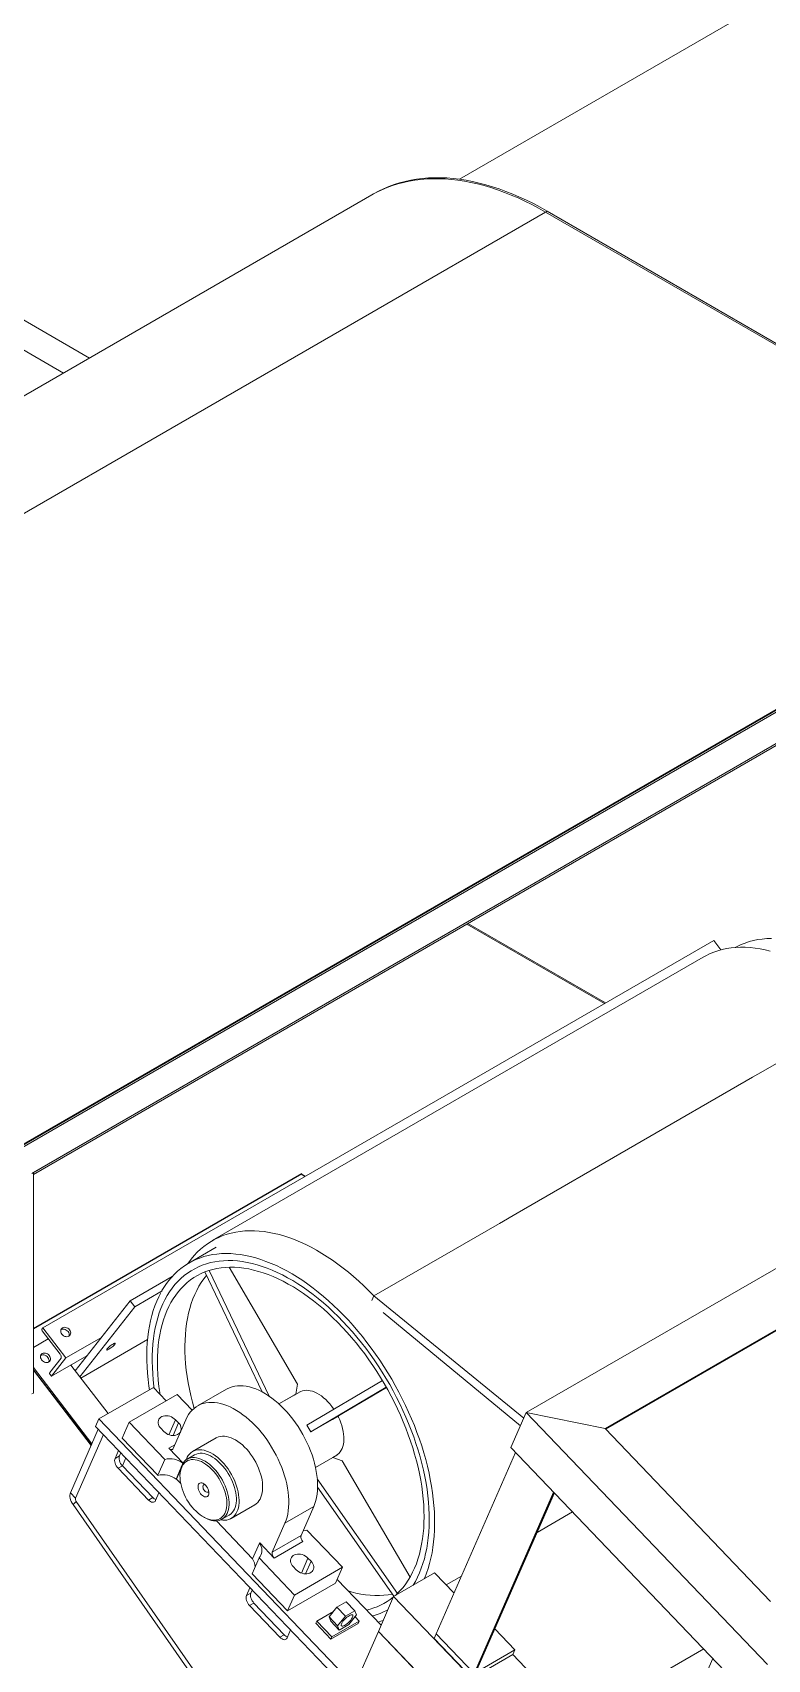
# Model space of a CAD drawing. Header units: millimetres. Extents: x 26816 to 90584, y 11074 to 56542.
# Drawn here: x 48423 to 49376, y 40034 to 42142 of the extents above; entities that cross this region are included whole.
import ezdxf

# ---------------------------------------------------------------- set-up
doc = ezdxf.new("R2010")
doc.units = ezdxf.units.MM
for name, color, linetype in [('MAU_XAM', 8, 'Continuous'), ('MAU_XANH', 5, 'Continuous'), ('MAU_XANH_LUC', 102, 'Continuous')]:
    doc.layers.add(name, color=color, linetype=linetype)

msp = doc.modelspace()

# ---------------------------------------------------------------- linework, layer by layer
at = {"layer": 'MAU_XAM', "linetype": 'Continuous', "lineweight": 0}
msp.add_line((52370.1, 43911.4), (48976.5, 41952.3), dxfattribs=at)
at = {"layer": 'MAU_XANH', "linetype": 'Continuous', "lineweight": 0}
for p, q in [((48496.8, 41720.6), (47833.3, 42103.6)), ((47855.5, 42051.9), (48463.1, 41701.1)), ((49306.2, 40965.9), (48436.4, 40463.8)), ((49306.2, 40965.9), (49315.5, 40953.7)), ((49292.5, 40944.3), (48656.1, 40576.9)), ((49502.1, 40872.5), (49370.4, 40796.5)), ((49370.4, 40796.5), (49356.6, 40788.5)), ((49356.6, 40788.5), (49051.3, 40612.3)), ((49798.3, 40778.3), (49063.2, 40353.9)), ((49800.9, 40700.1), (49165.4, 40333.2)), ((49801.1, 40699.3), (49166, 40332.7)), ((49166.2, 40332.4), (49801.2, 40699)), ((49051.3, 40612.3), (49028.3, 40599)), ((49025.6, 40597.4), (48865.7, 40505.1)), ((49028.3, 40599), (49025.6, 40597.4)), ((48661.1, 40568.2), (48625.8, 40547.8)), ((48604.2, 40530.4), (48549.8, 40499)), ((48720.8, 40380.8), (48646.5, 40536.2)), ((48729.8, 40375.3), (48652, 40538.1)), ((48678.1, 40542.3), (48766.6, 40390.7)), ((48591.2, 40511.6), (48555.8, 40491.2)), ((48863.1, 40499.1), (48865.7, 40505.1)), ((49060, 40346.6), (48865.7, 40505.1)), ((48549.8, 40499), (48478.4, 40408.2)), ((48555.8, 40491.2), (48484.4, 40400.4)), ((48555.8, 40491.2), (48549.8, 40499)), ((49055.7, 40336.9), (48877.5, 40483.9)), ((48435.3, 40462.3), (48436.4, 40463.8)), ((48459.1, 40429.5), (48435.7, 40459.8)), ((48436.4, 40463.8), (48466.4, 40424.8)), ((48424.1, 40438.5), (48443.5, 40449.7)), ((48512.4, 40451.4), (48466.4, 40424.8)), ((48485.7, 40398.7), (48572.1, 40448.6)), ((48445.4, 40405.9), (48460, 40424.4)), ((48493.6, 40427.6), (48447.7, 40401)), ((48466.4, 40424.8), (48447.7, 40401)), ((48424.1, 40412.4), (48500.1, 40313.6)), ((48424.1, 40409.5), (48499.3, 40311.8)), ((48424.1, 40408.8), (48499.1, 40311.4)), ((48447.7, 40401), (48445.9, 40403.4)), ((48472.7, 40415.5), (48521.1, 40352.8)), ((48778.8, 40337.5), (48876.6, 40395.6)), ((48579.7, 40386.6), (48509, 40345.8)), ((48548.4, 40341.4), (48610.7, 40377.3)), ((48596.4, 40369.1), (48579.7, 40386.6)), ((48630, 40357.1), (48610.7, 40377.3)), ((48674.4, 40384.2), (48637.1, 40362.6)), ((48769.9, 40381), (48742.5, 40365.2)), ((48764.6, 40378), (48742.5, 40365.2)), ((48762.2, 40376.6), (48764.6, 40378)), ((48766.6, 40390.7), (48764.6, 40378)), ((48783.8, 40328.9), (48881.6, 40387)), ((48881.8, 40386.7), (48824.2, 40352.3)), ((49063.2, 40353.9), (49043.3, 40308.6)), ((49165.4, 40333.2), (49063.2, 40353.9)), ((49063.2, 40353.9), (49375.9, 40027.5)), ((48472.3, 40250.1), (48508.3, 40332.3)), ((48509, 40345.8), (48504.7, 40336.1)), ((48504.7, 40336.1), (48832.5, 39993.9)), ((48509, 40345.8), (48836.8, 40003.6)), ((48548.4, 40341.4), (48539.4, 40320.9)), ((48594.6, 40293.2), (48548.4, 40341.4)), ((48589.3, 40333.7), (48593.3, 40329.6)), ((48599.9, 40325.3), (48608.4, 40344.7)), ((48605.2, 40324.3), (48612.4, 40340.6)), ((48621.8, 40344.8), (48605.4, 40307.4)), ((48612.4, 40340.6), (48608.4, 40344.7)), ((48778.8, 40337.5), (48783.8, 40328.9)), ((48812.1, 40345.2), (48783.8, 40328.9)), ((48824.2, 40352.3), (48812.1, 40345.2)), ((49165.4, 40333.2), (49379.8, 40109.4)), ((48478.8, 40243.2), (48514.9, 40325.5)), ((48499.3, 40311.8), (48500.1, 40313.6)), ((48539.4, 40320.9), (48585.6, 40272.7)), ((48599.9, 40307.9), (48607.6, 40312.3)), ((48661.1, 40321.1), (48630.5, 40303.4)), ((48530.1, 40294.7), (48534.6, 40305)), ((48535.7, 40298), (48530.1, 40294.7)), ((48535.7, 40298), (48537.5, 40301.9)), ((48539.5, 40285.2), (48543.9, 40295.2)), ((48594.6, 40293.2), (48585.6, 40272.7)), ((48599.9, 40307.9), (48618.3, 40288.6)), ((48633, 40299.1), (48623.6, 40293.6)), ((48812.5, 40296), (48790, 40283)), ((48812.5, 40295.9), (48817.4, 40298.7)), ((48824.6, 40291.4), (48812.5, 40296)), ((48912.5, 40140.8), (48824.6, 40291.4)), ((49049.4, 40302.3), (48946.3, 40067.1)), ((49043.3, 40308.6), (49356.1, 39982.2)), ((48539.6, 40285.1), (48534, 40281.8)), ((48573.3, 40240.7), (48534, 40281.8)), ((48579, 40244), (48539.6, 40285.1)), ((48615.1, 40280.9), (48609.3, 40267.6)), ((48614.9, 40279.9), (48609.6, 40267.8)), ((48614.2, 40273), (48614.2, 40271.4)), ((48472.3, 40250.1), (48478.8, 40243.2)), ((48587, 40250.2), (48582.5, 40239.9)), ((48609.6, 40267.8), (48609.3, 40267.6)), ((48609.6, 40267.8), (48615.2, 40261.9)), ((48792.3, 40268), (48896.2, 40119.7)), ((48792.7, 40257.5), (48891.7, 40116.1)), ((49098.6, 40250.9), (48995.5, 40015.8)), ((49099.3, 40250.2), (48996.9, 40016.6)), ((48998, 40017.7), (49099.7, 40249.8)), ((48479.8, 40238.8), (48475.6, 40234.7)), ((48762.8, 39822.8), (48475.6, 40234.7)), ((48767, 39826.9), (48479.8, 40238.8)), ((48479.8, 40238.8), (48765.5, 39829)), ((48579, 40244), (48573.3, 40240.7)), ((48680.5, 40216.8), (48711.1, 40234.5)), ((48750.3, 40210.7), (48787.7, 40232.3)), ((48771.2, 40194.8), (48787.7, 40232.3)), ((48644.6, 40218.7), (48646, 40217.9)), ((48661.5, 40213.6), (48708.4, 40164.6)), ((48668.6, 40215.7), (48678, 40221.2)), ((48733.9, 40173.2), (48750.3, 40210.7)), ((49077.4, 40198.8), (49123.2, 40225.3)), ((48708.3, 40164.3), (48717.3, 40184.8)), ((48717.6, 40185), (48717.3, 40184.8)), ((48717.6, 40185), (48736.2, 40165.5)), ((48733.9, 40173.2), (48771.2, 40194.8)), ((48736.2, 40165.5), (48773.6, 40187.1)), ((48825, 40153.5), (48778.9, 40201.7)), ((48716.7, 40165.8), (48707.7, 40145.2)), ((48762.8, 40117.6), (48716.7, 40165.8)), ((48771.7, 40146), (48780.2, 40165.4)), ((48784.1, 40161.3), (48780.2, 40165.4)), ((48707.7, 40145.2), (48753.8, 40097.1)), ((48761.1, 40154.4), (48765, 40150.3)), ((48762.8, 40117.6), (48825, 40153.5)), ((48777, 40145), (48784.1, 40161.3)), ((48816, 40133), (48825, 40153.5)), ((48944.3, 40146.4), (48891.2, 40115.8)), ((48944.3, 40146.4), (48969.6, 40120.1)), ((48700.5, 40116.8), (48705, 40127)), ((48706.2, 40120), (48707.9, 40124)), ((48753.8, 40097.1), (48816, 40133)), ((48874.9, 40078.5), (48818.1, 40137.7)), ((48959.4, 40130.7), (48979.3, 40142.2)), ((48706.2, 40120), (48700.5, 40116.8)), ((48710.1, 40107.1), (48704.4, 40103.9)), ((48743.8, 40062.8), (48704.4, 40103.9)), ((48749.4, 40066.1), (48710.1, 40107.1)), ((48753.8, 40097.1), (48762.8, 40117.6)), ((48807.5, 40089.2), (48817.6, 40101.8)), ((48817.6, 40101.8), (48829.8, 40108.9)), ((48828.7, 40090.2), (48817.6, 40101.8)), ((48841, 40097.3), (48829.8, 40108.9)), ((48891.2, 40115.8), (48871.4, 40070.5)), ((48891.2, 40115.8), (54791.8, 33956.6)), ((48791.5, 40083.9), (48790.2, 40080.9)), ((48790.2, 40080.9), (48809.9, 40060.3)), ((48813.2, 40096.4), (48791.5, 40083.9)), ((48791.5, 40083.9), (48811.2, 40063.4)), ((48818.6, 40077.6), (48807.5, 40089.2)), ((48809.6, 40083.7), (48807.5, 40089.2)), ((48820.8, 40072.1), (48809.6, 40083.7)), ((48809.9, 40060.3), (48845.2, 40080.8)), ((48811.2, 40063.4), (48846.5, 40083.8)), ((48818.6, 40077.6), (48828.7, 40090.2)), ((48833, 40079.2), (48820.8, 40072.1)), ((48828.7, 40090.2), (48841, 40097.3)), ((48843.1, 40091.8), (48833, 40079.2)), ((48841, 40097.3), (48843.1, 40091.8)), ((48846.5, 40083.8), (48841.2, 40089.4)), ((48846.5, 40083.8), (48845.2, 40080.8)), ((48749.4, 40066.1), (48743.8, 40062.8)), ((48757.5, 40072.3), (48753, 40062)), ((48871.4, 40070.5), (48765.4, 39828.8)), ((48811.2, 40063.4), (48809.9, 40060.3)), ((48820.8, 40072.1), (48818.6, 40077.6)), ((48871.4, 40070.5), (54771.9, 33911.3)), ((48920.6, 40019.2), (48871.4, 40070.5)), ((48946.3, 40067.1), (48943.7, 40061.1)), ((48943.7, 40061.1), (48992.9, 40009.8)), ((48946.3, 40067.1), (48995.5, 40015.8)), ((49048.5, 40046.4), (49022.5, 40073.6)), ((48992.9, 40009.8), (49045.9, 40040.4)), ((48995.5, 40015.8), (49048.5, 40046.4)), ((49048.5, 40046.4), (49045.9, 40040.4)), ((49045.9, 40040.4), (49225.2, 39853.2)), ((49293.3, 40047.8), (49129.4, 39953.2)), ((49305.1, 40035.4), (49202, 39800.2))]:
    msp.add_line(p, q, dxfattribs=at)
at = {"layer": 'MAU_XANH', "linetype": 'Continuous', "lineweight": 0, "flags": 128}
for points in [[(49334.2, 40956.8), (49336.7, 40958.1), (49341.7, 40960.5), (49346.9, 40962.5), (49352.3, 40964.3), (49357.8, 40965.8), (49363.4, 40966.9), (49369.2, 40967.7), (49375.1, 40968.2), (49381.2, 40968.4)], [(49292.5, 40944.3), (49295.8, 40946), (49300.9, 40948.5), (49306.2, 40950.7), (49311.6, 40952.5), (49317.2, 40954.1), (49322.9, 40955.3), (49328.8, 40956.2), (49334.7, 40956.8), (49340.9, 40957.1), (49347.1, 40957), (49353.4, 40956.6), (49359.8, 40955.9), (49366.3, 40954.9), (49372.9, 40953.6), (49379.6, 40952)], [(48624.4, 40547), (48625.2, 40548.1), (48628.8, 40553), (48632.6, 40557.5), (48636.6, 40561.7), (48640.8, 40565.7), (48645.1, 40569.4), (48649.7, 40572.8), (48654.5, 40575.9), (48659.4, 40578.7), (48664.5, 40581.1), (48669.8, 40583.3), (48675.2, 40585.2), (48680.8, 40586.7), (48686.5, 40587.9), (48692.4, 40588.8), (48698.3, 40589.4), (48704.5, 40589.7), (48710.7, 40589.6), (48717, 40589.3), (48723.4, 40588.6), (48730, 40587.5), (48736.5, 40586.2), (48743.2, 40584.6), (48750, 40582.6), (48756.7, 40580.3), (48763.6, 40577.7), (48770.5, 40574.9), (48777.4, 40571.7), (48784.3, 40568.2), (48791.2, 40564.4), (48798.1, 40560.3), (48805.1, 40556), (48812, 40551.4), (48818.9, 40546.5), (48825.7, 40541.3), (48832.6, 40535.9), (48839.3, 40530.2), (48846, 40524.3), (48852.7, 40518.1), (48859.2, 40511.7), (48865.7, 40505.1)], [(48580.9, 40385.3), (48580.5, 40388.1), (48579.6, 40396.3), (48578.9, 40404.4), (48578.4, 40412.3), (48578.2, 40420.1), (48578.2, 40427.8), (48578.5, 40435.4), (48579, 40442.8), (48579.8, 40450), (48580.9, 40457), (48582.1, 40463.8), (48583.6, 40470.5), (48585.4, 40476.9), (48587.4, 40483.1), (48589.6, 40489.1), (48592.1, 40494.8), (48594.8, 40500.3), (48597.7, 40505.6), (48600.8, 40510.6), (48604.2, 40515.3), (48607.7, 40519.8), (48611.5, 40524), (48615.5, 40527.9), (48619.6, 40531.5), (48624, 40534.8), (48628.6, 40537.8), (48633.3, 40540.5), (48638.2, 40542.9), (48643.2, 40545), (48648.5, 40546.8), (48653.8, 40548.3), (48659.4, 40549.5), (48665, 40550.3), (48670.8, 40550.8), (48676.7, 40551), (48682.7, 40550.9), (48688.8, 40550.5), (48695, 40549.7), (48701.3, 40548.6), (48707.7, 40547.2), (48714.2, 40545.5), (48720.7, 40543.5), (48727.2, 40541.2), (48733.8, 40538.5), (48740.4, 40535.6), (48747.1, 40532.4), (48753.8, 40528.8), (48760.5, 40525), (48767.1, 40520.9), (48773.8, 40516.5), (48780.4, 40511.8), (48787, 40506.9), (48793.6, 40501.7), (48800.1, 40496.3), (48806.6, 40490.6), (48813, 40484.7), (48819.3, 40478.5), (48825.5, 40472.1), (48831.6, 40465.6), (48837.7, 40458.8), (48843.6, 40451.8), (48849.4, 40444.6), (48855.1, 40437.3), (48860.6, 40429.8), (48866, 40422.2), (48871.3, 40414.4), (48876.4, 40406.4), (48881.3, 40398.4), (48886.1, 40390.2), (48890.7, 40382), (48895.1, 40373.7), (48899.3, 40365.2), (48903.3, 40356.8), (48907.1, 40348.2), (48910.7, 40339.7), (48914.1, 40331.1), (48917.3, 40322.4), (48920.2, 40313.8), (48923, 40305.2), (48925.5, 40296.6), (48927.7, 40288.1), (48929.8, 40279.5), (48931.6, 40271.1), (48933.2, 40262.7), (48934.5, 40254.3), (48935.5, 40246.1), (48936.4, 40238), (48937, 40230), (48937.3, 40222.1), (48937.4, 40214.3), (48937.2, 40206.7), (48936.8, 40199.2), (48936.2, 40191.9), (48935.2, 40184.8), (48934.1, 40177.9), (48932.7, 40171.2), (48931.1, 40164.6), (48929.2, 40158.3), (48927.1, 40152.2), (48924.7, 40146.3), (48922.2, 40140.7), (48919.4, 40135.3), (48916.4, 40130.4)], [(48916.4, 40130.4), (48919.4, 40135.3), (48922.2, 40140.7), (48924.7, 40146.3), (48927.1, 40152.2), (48929.2, 40158.3), (48931.1, 40164.6), (48932.7, 40171.2), (48934.1, 40177.9), (48935.2, 40184.8), (48936.2, 40191.9), (48936.8, 40199.2), (48937.2, 40206.7), (48937.4, 40214.3), (48937.3, 40222.1), (48937, 40230), (48936.4, 40238), (48935.5, 40246.1), (48934.5, 40254.3), (48933.2, 40262.7), (48931.6, 40271.1), (48929.8, 40279.5), (48927.7, 40288.1), (48925.5, 40296.6), (48923, 40305.2), (48920.2, 40313.8), (48917.3, 40322.4), (48914.1, 40331.1), (48910.7, 40339.7), (48907.1, 40348.2), (48903.3, 40356.8), (48899.3, 40365.2), (48895.1, 40373.7), (48890.7, 40382), (48886.1, 40390.2), (48881.3, 40398.4), (48876.4, 40406.4), (48871.3, 40414.4), (48866, 40422.2), (48860.6, 40429.8), (48855.1, 40437.3), (48849.4, 40444.6), (48843.6, 40451.8), (48837.7, 40458.8), (48831.6, 40465.6), (48825.5, 40472.1), (48819.3, 40478.5), (48813, 40484.7), (48806.6, 40490.6), (48800.1, 40496.3), (48793.6, 40501.7), (48787, 40506.9), (48780.4, 40511.8), (48773.8, 40516.5), (48767.1, 40520.9), (48760.5, 40525), (48753.8, 40528.8), (48747.1, 40532.4), (48740.4, 40535.6), (48733.8, 40538.5), (48727.2, 40541.2), (48720.7, 40543.5), (48714.2, 40545.5), (48707.7, 40547.2), (48701.3, 40548.6), (48695, 40549.7), (48688.8, 40550.5), (48682.7, 40550.9), (48676.7, 40551), (48670.8, 40550.8), (48665, 40550.3), (48659.4, 40549.5), (48653.8, 40548.3), (48648.5, 40546.8), (48643.2, 40545), (48638.2, 40542.9), (48633.3, 40540.5), (48628.6, 40537.8), (48624, 40534.8), (48619.6, 40531.5), (48615.5, 40527.9), (48611.5, 40524), (48607.7, 40519.8), (48604.2, 40515.3), (48600.8, 40510.6), (48597.7, 40505.6), (48594.8, 40500.3), (48592.1, 40494.8), (48589.6, 40489.1), (48587.4, 40483.1), (48585.4, 40476.9), (48583.6, 40470.5), (48582.1, 40463.8), (48580.9, 40457), (48579.8, 40450), (48579, 40442.8), (48578.5, 40435.4), (48578.2, 40427.8), (48578.2, 40420.1), (48578.4, 40412.3), (48578.9, 40404.4), (48579.6, 40396.3), (48580.5, 40388.1), (48580.9, 40385.3)], [(48931, 40138.8), (48931.5, 40139.9), (48933.8, 40145.9), (48936, 40152.1), (48937.9, 40158.6), (48939.6, 40165.3), (48941, 40172.1), (48942.2, 40179.2), (48943.1, 40186.5), (48943.8, 40193.9), (48944.3, 40201.5), (48944.4, 40209.3), (48944.4, 40217.2), (48944.1, 40225.2), (48943.5, 40233.4), (48942.7, 40241.7), (48941.7, 40250), (48940.4, 40258.5), (48938.8, 40267.1), (48937.1, 40275.7), (48935, 40284.4), (48932.8, 40293.1), (48930.3, 40301.9), (48927.6, 40310.7), (48924.6, 40319.5), (48921.5, 40328.3), (48918.1, 40337.1), (48914.5, 40345.9), (48910.7, 40354.6), (48906.7, 40363.3), (48902.4, 40371.9), (48898, 40380.4), (48893.4, 40388.9), (48888.7, 40397.3), (48883.7, 40405.6), (48878.6, 40413.7), (48873.3, 40421.8), (48867.9, 40429.7), (48862.3, 40437.4), (48856.6, 40445), (48850.8, 40452.4), (48844.8, 40459.7), (48838.7, 40466.7), (48832.5, 40473.6), (48826.2, 40480.2), (48819.8, 40486.7), (48813.3, 40492.9), (48806.8, 40498.9), (48800.2, 40504.6), (48793.5, 40510.1), (48786.8, 40515.4), (48780, 40520.3), (48773.3, 40525.1), (48766.4, 40529.5), (48759.6, 40533.6), (48752.8, 40537.5), (48746, 40541.1), (48739.2, 40544.4), (48732.4, 40547.4), (48725.7, 40550), (48719, 40552.4), (48712.4, 40554.5), (48705.8, 40556.2), (48699.3, 40557.6), (48692.8, 40558.8), (48686.5, 40559.5), (48680.2, 40560), (48674.1, 40560.2), (48668, 40560), (48662.1, 40559.5), (48656.3, 40558.7), (48650.7, 40557.6), (48645.2, 40556.1), (48639.8, 40554.3), (48634.6, 40552.2), (48629.6, 40549.9), (48624.7, 40547.2), (48620, 40544.1), (48615.5, 40540.8), (48611.2, 40537.2), (48607, 40533.3), (48603.1, 40529.2), (48599.4, 40524.7), (48595.9, 40520), (48592.6, 40515), (48590.8, 40512)], [(48588.3, 40377.6), (48587.9, 40379.9), (48586.8, 40388), (48586, 40395.9), (48585.4, 40403.8), (48585, 40411.6), (48584.9, 40419.2), (48585, 40426.7), (48585.4, 40434), (48586, 40441.2), (48586.9, 40448.1), (48588, 40454.9), (48589.4, 40461.6), (48591, 40468), (48592.8, 40474.1), (48594.9, 40480.1), (48597.2, 40485.8), (48599.7, 40491.3), (48602.5, 40496.6), (48605.5, 40501.6), (48608.7, 40506.3), (48612.1, 40510.8), (48615.7, 40515), (48619.6, 40518.9), (48623.6, 40522.5), (48627.8, 40525.9), (48632.2, 40528.9), (48636.8, 40531.6), (48641.6, 40534.1), (48646.5, 40536.2), (48651.6, 40538), (48656.8, 40539.5), (48662.2, 40540.7), (48667.7, 40541.6), (48673.4, 40542.1), (48679.2, 40542.4), (48685.1, 40542.3), (48691, 40541.9), (48697.1, 40541.1), (48703.3, 40540.1), (48709.5, 40538.7), (48715.9, 40537), (48722.2, 40535.1), (48728.7, 40532.8), (48735.1, 40530.2), (48741.6, 40527.3), (48748.2, 40524.1), (48754.7, 40520.6), (48761.2, 40516.8), (48767.8, 40512.7), (48774.3, 40508.4), (48780.8, 40503.7), (48787.3, 40498.9), (48793.7, 40493.7), (48800.1, 40488.3), (48806.4, 40482.7), (48812.6, 40476.8), (48818.8, 40470.7), (48824.9, 40464.4), (48830.9, 40457.9), (48836.7, 40451.2), (48842.5, 40444.3), (48848.1, 40437.2), (48853.7, 40430), (48859, 40422.5), (48864.3, 40415), (48869.3, 40407.3), (48874.3, 40399.5), (48879, 40391.5), (48883.6, 40383.5), (48888, 40375.3), (48892.2, 40367.1), (48896.2, 40358.8), (48900, 40350.5), (48903.6, 40342.1), (48907.1, 40333.7), (48910.2, 40325.3), (48913.2, 40316.8), (48916, 40308.4), (48918.5, 40299.9), (48920.8, 40291.5), (48922.9, 40283.2), (48924.7, 40274.9), (48926.3, 40266.6), (48927.6, 40258.5), (48928.7, 40250.4), (48929.6, 40242.4), (48930.2, 40234.5), (48930.5, 40226.8), (48930.7, 40219.1), (48930.5, 40211.7), (48930.2, 40204.3), (48929.5, 40197.2), (48928.7, 40190.2), (48927.5, 40183.4), (48926.2, 40176.8), (48924.6, 40170.4), (48922.7, 40164.2), (48920.7, 40158.2), (48918.4, 40152.5), (48915.8, 40147), (48913, 40141.7), (48910.1, 40136.7), (48906.9, 40132), (48903.4, 40127.5), (48899.8, 40123.3), (48896, 40119.4), (48893.5, 40117.1)], [(48632.5, 40359.5), (48630.3, 40367.7), (48628.2, 40376.1), (48626.4, 40384.5), (48624.9, 40392.7), (48623.5, 40400.9), (48622.4, 40409.1), (48621.6, 40417.1), (48621, 40425), (48620.7, 40432.7), (48620.6, 40440.4), (48620.8, 40447.8), (48621.2, 40455.2), (48621.8, 40462.3), (48622.8, 40469.3), (48623.9, 40476.1), (48625.3, 40482.7), (48627, 40489.1), (48628.9, 40495.3), (48631, 40501.3), (48633.3, 40507), (48635.9, 40512.4), (48638.8, 40517.7), (48641.8, 40522.6), (48645.1, 40527.3), (48648.5, 40531.8), (48648.6, 40531.9)], [(48589.2, 40509.1), (48586.7, 40504.2), (48584.1, 40498.4), (48581.7, 40492.4), (48579.6, 40486.2), (48577.6, 40479.7), (48576, 40473.1), (48574.6, 40466.2), (48573.4, 40459.1), (48572.4, 40451.9), (48571.7, 40444.4), (48571.3, 40436.8), (48571.1, 40429.1), (48571.2, 40421.2), (48571.5, 40413.1), (48572, 40404.9), (48572.8, 40396.7), (48573.9, 40388.3), (48574.6, 40383.7)], [(48461.9, 40463.9), (48460.9, 40463.1), (48460.2, 40462.1), (48459.7, 40460.9), (48459.6, 40459.6), (48459.8, 40458.2), (48460.3, 40456.8), (48461.1, 40455.5), (48462.2, 40454.4), (48463.4, 40453.5), (48464.8, 40452.8), (48466.3, 40452.4), (48467.7, 40452.3), (48469.1, 40452.5), (48470.3, 40453), (48471.3, 40453.7), (48472, 40454.7), (48472.4, 40455.9), (48472.6, 40457.2), (48472.4, 40458.6), (48471.8, 40460), (48471, 40461.3), (48470, 40462.4), (48468.7, 40463.3), (48467.3, 40464), (48465.9, 40464.4), (48464.4, 40464.6), (48463.1, 40464.4), (48461.9, 40463.9)], [(48470.4, 40453), (48470.6, 40453.5), (48470.7, 40454.9), (48470.5, 40456.2), (48470, 40457.6), (48469.2, 40458.9), (48468.1, 40460), (48466.8, 40461), (48465.5, 40461.7), (48464, 40462.1), (48462.6, 40462.2), (48461.2, 40462), (48460, 40461.5), (48459.9, 40461.4)], [(48522.2, 40436.2), (48523.3, 40436.9), (48524.6, 40437.7), (48525.8, 40438.7), (48527, 40439.7), (48528.1, 40440.6), (48529, 40441.5), (48529.7, 40442.4), (48530.2, 40443), (48530.4, 40443.5), (48530.3, 40443.8), (48529.9, 40443.9), (48529.3, 40443.7), (48528.4, 40443.4), (48527.4, 40442.8), (48526.2, 40442.1), (48525, 40441.3), (48523.8, 40440.3), (48522.6, 40439.3), (48521.5, 40438.4), (48520.5, 40437.5), (48519.8, 40436.6), (48519.4, 40436), (48519.2, 40435.5), (48519.3, 40435.2), (48519.7, 40435.1), (48520.3, 40435.3), (48521.1, 40435.6), (48522.2, 40436.2)], [(48435.7, 40430.5), (48436.9, 40431), (48438.2, 40431.2), (48439.7, 40431.1), (48441.1, 40430.7), (48442.5, 40430), (48443.7, 40429.1), (48444.8, 40427.9), (48445.6, 40426.6), (48446.1, 40425.3), (48446.3, 40423.9), (48446.2, 40422.6), (48445.8, 40421.4), (48445, 40420.4), (48444, 40419.6), (48442.8, 40419.1), (48441.5, 40418.9), (48440, 40419), (48438.6, 40419.4), (48437.2, 40420.1), (48436, 40421.1), (48434.9, 40422.2), (48434.1, 40423.5), (48433.6, 40424.9), (48433.4, 40426.2), (48433.5, 40427.6), (48433.9, 40428.7), (48434.7, 40429.8), (48435.7, 40430.5)], [(48444.2, 40419.7), (48444.3, 40420.2), (48444.5, 40421.5), (48444.3, 40422.9), (48443.7, 40424.3), (48442.9, 40425.5), (48441.9, 40426.7), (48440.6, 40427.6), (48439.2, 40428.3), (48437.8, 40428.7), (48436.3, 40428.8), (48435, 40428.6), (48433.8, 40428.1), (48433.6, 40428)], [(48787.7, 40232.3), (48789.1, 40236), (48790.3, 40239.9), (48791.3, 40244), (48792, 40248.4), (48792.5, 40252.9), (48792.7, 40257.6), (48792.7, 40262.5), (48792.4, 40267.5), (48791.8, 40272.6), (48791, 40277.8), (48790, 40283), (48788.7, 40288.4), (48787.2, 40293.8), (48785.4, 40299.2), (48783.5, 40304.6), (48781.3, 40310), (48778.9, 40315.3), (48776.3, 40320.6), (48773.5, 40325.8), (48770.5, 40330.9), (48767.3, 40335.9), (48764, 40340.8), (48760.5, 40345.5), (48756.9, 40350), (48753.2, 40354.4), (48749.4, 40358.5), (48745.4, 40362.5), (48741.4, 40366.2), (48737.4, 40369.7), (48733.2, 40372.9), (48729.1, 40375.8), (48724.9, 40378.5), (48720.7, 40380.8), (48716.5, 40382.9), (48712.4, 40384.7), (48708.3, 40386.2), (48704.2, 40387.3), (48700.2, 40388.1), (48696.3, 40388.6), (48692.5, 40388.8), (48688.8, 40388.6), (48685.3, 40388.2), (48681.9, 40387.4), (48678.6, 40386.2), (48675.5, 40384.8), (48674.4, 40384.2)], [(48768.9, 40380.4), (48770.7, 40381.4), (48773, 40382.2), (48775.4, 40382.8), (48777.9, 40382.9), (48780.5, 40382.8), (48783.2, 40382.4), (48786, 40381.6), (48788.9, 40380.5), (48791.8, 40379.1), (48794.7, 40377.4), (48797.5, 40375.5), (48800.4, 40373.3), (48803.2, 40370.8), (48805.9, 40368.1), (48808.5, 40365.2), (48811, 40362.1), (48813.4, 40358.8), (48813.7, 40358.3)], [(48750.3, 40210.7), (48751.8, 40214.4), (48753, 40218.3), (48754, 40222.5), (48754.7, 40226.8), (48755.1, 40231.4), (48755.4, 40236.1), (48755.3, 40240.9), (48755, 40245.9), (48754.5, 40251), (48753.7, 40256.2), (48752.7, 40261.5), (48751.4, 40266.8), (48749.9, 40272.2), (48748.1, 40277.6), (48746.1, 40283), (48743.9, 40288.4), (48741.5, 40293.7), (48738.9, 40299), (48736.1, 40304.2), (48733.1, 40309.4), (48730, 40314.3), (48726.7, 40319.2), (48723.2, 40323.9), (48719.6, 40328.5), (48715.9, 40332.8), (48712, 40337), (48708.1, 40340.9), (48704.1, 40344.6), (48700, 40348.1), (48695.9, 40351.3), (48691.7, 40354.3), (48687.6, 40356.9), (48683.4, 40359.3), (48679.2, 40361.4), (48675.1, 40363.1), (48670.9, 40364.6), (48666.9, 40365.7), (48662.9, 40366.6), (48659, 40367.1), (48655.2, 40367.2), (48651.5, 40367.1), (48647.9, 40366.6), (48644.5, 40365.8), (48641.2, 40364.7), (48638.1, 40363.2), (48635.2, 40361.5), (48632.5, 40359.4), (48629.9, 40357.1), (48627.6, 40354.4), (48625.4, 40351.5), (48623.5, 40348.3), (48621.8, 40344.8)], [(48608.4, 40344.7), (48606.8, 40346.1), (48605, 40347.4), (48603.1, 40348.4), (48601, 40349.2), (48598.8, 40349.7), (48596.7, 40349.9), (48594.6, 40349.8), (48592.6, 40349.5), (48590.8, 40348.8), (48589.3, 40347.9), (48588, 40346.8), (48586.9, 40345.4), (48586.2, 40343.9), (48585.9, 40342.2), (48585.9, 40340.5), (48586.3, 40338.7), (48587, 40337), (48588, 40335.3), (48589.3, 40333.7)], [(48819.1, 40349.3), (48819.6, 40348.2), (48821.3, 40344.5), (48822.7, 40340.8), (48824, 40337.1), (48825, 40333.4), (48825.8, 40329.7), (48826.4, 40326.1), (48826.7, 40322.6), (48826.7, 40319.3), (48826.5, 40316), (48826.1, 40313), (48825.4, 40310.1), (48824.5, 40307.5), (48823.3, 40305.1), (48821.9, 40303), (48820.3, 40301.1), (48818.6, 40299.5), (48816.6, 40298.3), (48816.4, 40298.2)], [(48593.3, 40329.6), (48594.9, 40328.1), (48596.7, 40326.9), (48598.6, 40325.8), (48600.7, 40325), (48602.9, 40324.5), (48605, 40324.3), (48607.1, 40324.4), (48609, 40324.8), (48610.8, 40325.4), (48612.4, 40326.3), (48613.7, 40327.5), (48614.8, 40328.8), (48615, 40329.3)], [(48711.1, 40234.5), (48711.2, 40234.5), (48713.2, 40235.9), (48715, 40237.6), (48716.6, 40239.5), (48718, 40241.7), (48719.1, 40244.2), (48720.1, 40246.9), (48720.8, 40249.8), (48721.2, 40252.9), (48721.4, 40256.2), (48721.4, 40259.7), (48721.1, 40263.2), (48720.6, 40266.9), (48719.8, 40270.7), (48718.8, 40274.5), (48717.5, 40278.3), (48716.1, 40282.1), (48714.4, 40285.9), (48712.5, 40289.6), (48710.5, 40293.3), (48708.2, 40296.8), (48705.8, 40300.2), (48703.3, 40303.5), (48700.7, 40306.5), (48697.9, 40309.4), (48695.1, 40312), (48692.2, 40314.4), (48689.3, 40316.6), (48686.3, 40318.5), (48683.4, 40320), (48680.4, 40321.3), (48677.5, 40322.3), (48674.7, 40323), (48671.9, 40323.4), (48669.3, 40323.4), (48666.7, 40323.1), (48664.3, 40322.5), (48662.1, 40321.6), (48661.1, 40321.1)], [(48534, 40281.8), (48532.7, 40283.3), (48531.7, 40284.9), (48530.8, 40286.6), (48530.1, 40288.4), (48529.7, 40290.2), (48529.5, 40291.9), (48529.7, 40293.4), (48530.1, 40294.7)], [(48539.6, 40285.1), (48538.4, 40286.5), (48537.3, 40288.2), (48536.4, 40289.9), (48535.8, 40291.7), (48535.4, 40293.5), (48535.2, 40295.1), (48535.3, 40296.7), (48535.7, 40298)], [(48605.4, 40307.4), (48605, 40306.8), (48604.5, 40306.3), (48603.9, 40306.1), (48603.1, 40306), (48602.3, 40306.2), (48601.5, 40306.6), (48600.7, 40307.1), (48599.9, 40307.9)], [(48614.2, 40273), (48614.2, 40273.1), (48614.4, 40276.3), (48614.7, 40279.3), (48615.4, 40282.1), (48616.2, 40284.7), (48617.3, 40287.1), (48618.7, 40289.2), (48620.2, 40291), (48621.9, 40292.6), (48623.9, 40293.8), (48626, 40294.8), (48628.2, 40295.4), (48630.6, 40295.7), (48633.1, 40295.7), (48635.8, 40295.4), (48638.5, 40294.7), (48641.2, 40293.8), (48644, 40292.5), (48646.8, 40290.9), (48649.7, 40289.1), (48652.4, 40287), (48655.2, 40284.6), (48657.8, 40282), (48660.4, 40279.2), (48662.8, 40276.2), (48665.2, 40273), (48667.3, 40269.7), (48669.3, 40266.3), (48671.2, 40262.7), (48672.8, 40259.1), (48674.2, 40255.5), (48675.4, 40251.9), (48676.4, 40248.3), (48677.1, 40244.7), (48677.6, 40241.2), (48677.8, 40237.8), (48677.8, 40234.6), (48677.6, 40231.5), (48677.1, 40228.6), (48676.3, 40225.9), (48675.3, 40223.4), (48674.1, 40221.2), (48672.7, 40219.2), (48671.1, 40217.5), (48669.2, 40216.1), (48667.2, 40215), (48665, 40214.2), (48662.7, 40213.7), (48660.2, 40213.6), (48657.7, 40213.8), (48655, 40214.2), (48652.3, 40215), (48649.5, 40216.2), (48646.7, 40217.6), (48646, 40217.9)], [(48623.3, 40241.1), (48625.4, 40237.8), (48627.6, 40234.6), (48630, 40231.6), (48632.4, 40228.7), (48635, 40226.1), (48637.7, 40223.7), (48640.4, 40221.5), (48643.2, 40219.6), (48645.9, 40218), (48648.7, 40216.7), (48651.4, 40215.7), (48654.1, 40215), (48656.7, 40214.7), (48659.2, 40214.6), (48661.5, 40214.9), (48663.8, 40215.5), (48665.8, 40216.4), (48667.7, 40217.7), (48669.4, 40219.2), (48670.9, 40221), (48672.2, 40223.1), (48673.3, 40225.5), (48674.1, 40228.1), (48674.6, 40230.9), (48675, 40233.8), (48675, 40237), (48674.9, 40240.3), (48674.4, 40243.7), (48673.8, 40247.2), (48672.8, 40250.7), (48671.7, 40254.3), (48670.3, 40257.9), (48668.7, 40261.4), (48666.9, 40264.9), (48665, 40268.3), (48662.8, 40271.5), (48660.5, 40274.6), (48658.1, 40277.6), (48655.6, 40280.3), (48652.9, 40282.8), (48650.2, 40285.1), (48647.5, 40287.2), (48644.7, 40288.9), (48642, 40290.4), (48639.2, 40291.5), (48636.5, 40292.4), (48633.9, 40292.9), (48631.4, 40293.1), (48628.9, 40293), (48626.6, 40292.5), (48624.5, 40291.8), (48622.5, 40290.7), (48620.7, 40289.3), (48619.1, 40287.6), (48617.7, 40285.7), (48616.5, 40283.4), (48615.6, 40281), (48614.9, 40278.3), (48614.4, 40275.4), (48614.2, 40272.3), (48614.3, 40269.1), (48614.6, 40265.7), (48615.2, 40262.3), (48616, 40258.8), (48617, 40255.2), (48618.3, 40251.6), (48619.7, 40248.1), (48621.4, 40244.6), (48623.3, 40241.1)], [(48622, 40292.5), (48622.5, 40293.7), (48623.6, 40296.2), (48625, 40298.4), (48626.6, 40300.3), (48628.4, 40302), (48630.4, 40303.4), (48632.6, 40304.5), (48634.9, 40305.2), (48637.4, 40305.7), (48640, 40305.8), (48642.7, 40305.6), (48645.5, 40305.1), (48648.4, 40304.2), (48651.3, 40303.1), (48654.3, 40301.7), (48657.3, 40299.9), (48660.2, 40297.9), (48663.1, 40295.6), (48666, 40293.1), (48668.8, 40290.3)], [(48633, 40299.1), (48633.5, 40299.3), (48635.6, 40300.3), (48637.8, 40300.9), (48640.2, 40301.2), (48642.8, 40301.2), (48645.4, 40300.8), (48648.1, 40300.2), (48650.9, 40299.2), (48653.7, 40297.9), (48656.5, 40296.3), (48659.3, 40294.5), (48662.1, 40292.3), (48664.8, 40289.9), (48667.4, 40287.3)], [(48668.8, 40290.3), (48671.5, 40287.4), (48674.1, 40284.2), (48676.5, 40280.9), (48678.8, 40277.4), (48681, 40273.8), (48682.9, 40270.1), (48684.7, 40266.4), (48686.3, 40262.6), (48687.6, 40258.7), (48688.8, 40254.9), (48689.6, 40251.1), (48690.3, 40247.4), (48690.7, 40243.8), (48690.9, 40240.3), (48690.8, 40236.9), (48690.5, 40233.7), (48689.9, 40230.7), (48689.1, 40227.9), (48688, 40225.3), (48686.7, 40222.9), (48685.2, 40220.9), (48683.5, 40219.1), (48681.6, 40217.5), (48679.6, 40216.3), (48677.3, 40215.4), (48674.9, 40214.8), (48672.3, 40214.5), (48669.7, 40214.6), (48667.1, 40214.9)], [(48667.4, 40287.3), (48670, 40284.5), (48672.5, 40281.5), (48674.8, 40278.3), (48676.9, 40275), (48678.9, 40271.5), (48680.7, 40268), (48682.4, 40264.4), (48683.8, 40260.8), (48685, 40257.1), (48685.9, 40253.5), (48686.6, 40250), (48687.1, 40246.5), (48687.3, 40243.1), (48687.3, 40239.9), (48687, 40236.8), (48686.5, 40233.9), (48685.8, 40231.2), (48684.8, 40228.7), (48683.5, 40226.5), (48682.1, 40224.6), (48680.4, 40222.9), (48678.6, 40221.5), (48678, 40221.2)], [(48475.6, 40234.7), (48474.3, 40236.7), (48473.3, 40238.7), (48472.5, 40240.8), (48471.9, 40242.9), (48471.6, 40244.9), (48471.6, 40246.8), (48471.8, 40248.6), (48472.3, 40250.1)], [(48649.7, 40245.2), (48650.5, 40245.9), (48651.2, 40246.9), (48651.6, 40248.2), (48651.7, 40249.6), (48651.6, 40251.3), (48651.2, 40253), (48650.6, 40254.7), (48649.8, 40256.4), (48648.8, 40258), (48647.7, 40259.5), (48646.4, 40260.7), (48645.1, 40261.7), (48643.7, 40262.5), (48642.4, 40262.9), (48641.2, 40263), (48640.1, 40262.7), (48639.1, 40262.2), (48638.4, 40261.3), (48637.9, 40260.2), (48637.6, 40258.8), (48637.6, 40257.3), (48637.8, 40255.6), (48638.3, 40253.9), (48639, 40252.2), (48639.9, 40250.5), (48641, 40248.9), (48642.2, 40247.6), (48643.5, 40246.4), (48644.9, 40245.6), (48646.2, 40245), (48647.5, 40244.7), (48648.7, 40244.8), (48649.7, 40245.2)], [(48646.3, 40260.7), (48645.8, 40260.7), (48645, 40260.4), (48644.4, 40259.9), (48644.1, 40259), (48643.9, 40257.9), (48644.1, 40256.7), (48644.5, 40255.3), (48645.1, 40254.1), (48645.9, 40252.9), (48646.8, 40251.9), (48647.9, 40251.2), (48648.9, 40250.8), (48649.8, 40250.7), (48650.6, 40250.9), (48650.6, 40250.9)], [(48650.6, 40250.9), (48651.2, 40251.5), (48651.4, 40251.9)], [(48582.5, 40239.9), (48581.9, 40238.9), (48581, 40238.2), (48579.9, 40237.7), (48578.7, 40237.7), (48577.4, 40238), (48576, 40238.6), (48574.6, 40239.5), (48573.3, 40240.7)], [(48717.3, 40184.8), (48718.6, 40182.6), (48719.5, 40180.4), (48720.2, 40178.1), (48720.5, 40175.8), (48720.4, 40173.5), (48720, 40171.4), (48719.2, 40169.4), (48718.1, 40167.5), (48716.7, 40165.8)], [(48778.9, 40201.7), (48776.4, 40201.1), (48773.9, 40200.9)], [(48780.2, 40165.4), (48778.6, 40166.8), (48776.8, 40168.1), (48774.8, 40169.1), (48772.7, 40169.9), (48770.6, 40170.4), (48768.5, 40170.6), (48766.4, 40170.5), (48764.4, 40170.2), (48762.6, 40169.5), (48761, 40168.6), (48759.7, 40167.5), (48758.7, 40166.1), (48758, 40164.6), (48757.7, 40162.9), (48757.7, 40161.2), (48758, 40159.4), (48758.7, 40157.7), (48759.8, 40156), (48761.1, 40154.4)], [(48765, 40150.3), (48766.6, 40148.8), (48768.4, 40147.5), (48770.4, 40146.5), (48772.5, 40145.7), (48774.6, 40145.2), (48776.8, 40145), (48778.9, 40145.1), (48780.8, 40145.5), (48782.6, 40146.1), (48784.2, 40147), (48785.5, 40148.2), (48786.5, 40149.5), (48787.2, 40151), (48787.6, 40152.7), (48787.6, 40154.4), (48787.2, 40156.2), (48786.5, 40158), (48785.5, 40159.7), (48784.1, 40161.3)], [(48889.9, 40118.8), (48889.7, 40118.7), (48884.2, 40117.8), (48878.5, 40117.2), (48872.7, 40116.9), (48866.9, 40116.9), (48860.9, 40117.2), (48854.8, 40117.9), (48848.6, 40118.9), (48842.3, 40120.2), (48836, 40121.8), (48832.2, 40122.9)], [(48704.4, 40103.9), (48703.2, 40105.3), (48702.1, 40107), (48701.2, 40108.7), (48700.6, 40110.5), (48700.2, 40112.3), (48700, 40113.9), (48700.1, 40115.5), (48700.5, 40116.8)], [(48710.1, 40107.1), (48708.9, 40108.6), (48707.8, 40110.2), (48706.9, 40112), (48706.2, 40113.8), (48705.8, 40115.5), (48705.7, 40117.2), (48705.8, 40118.7), (48706.2, 40120)], [(48833.5, 40090.7), (48834.8, 40091.4), (48836, 40091.8), (48836.9, 40092), (48837.7, 40091.9), (48838.2, 40091.5), (48838.4, 40090.9), (48838.4, 40090.1), (48838.1, 40089), (48837.5, 40087.9), (48836.7, 40086.6), (48835.7, 40085.2), (48834.5, 40083.8), (48833.2, 40082.5), (48831.8, 40081.2), (48830.3, 40080), (48828.9, 40079.1), (48827.6, 40078.3), (48826.3, 40077.7), (48825.3, 40077.4), (48824.4, 40077.4), (48823.8, 40077.6), (48823.4, 40078.1), (48823.3, 40078.8), (48823.5, 40079.8), (48823.9, 40080.9), (48824.6, 40082.1), (48825.5, 40083.5), (48826.6, 40084.9), (48827.9, 40086.2), (48829.3, 40087.6), (48830.7, 40088.8), (48832.1, 40089.8), (48833.5, 40090.7)], [(48871.1, 40082.4), (48875.8, 40084), (48877.6, 40084.7)], [(48753, 40062), (48752.3, 40061), (48751.5, 40060.2), (48750.4, 40059.8), (48749.2, 40059.7), (48747.9, 40060), (48746.5, 40060.7), (48745.1, 40061.6), (48743.8, 40062.8)]]:
    msp.add_lwpolyline(points, dxfattribs=at)
at = {"layer": 'MAU_XANH', "linetype": 'Continuous', "lineweight": 0}
for centre, radius, start, end in [((48437.4, 40461.4), 2.29, 156.3747, 223.9489), ((48455.8, 40426.3), 4.59, 336.3747, 43.9489), ((48447.5, 40405), 2.29, 156.3747, 223.9489), ((48605.4, 40332.9), 10.4, 343.9213, 47.6826), ((48601.3, 40266.5), 27.6, 52.4172, 104.0243), ((48592.3, 40245.9), 27.6, 51.96, 104.0192), ((48483.6, 40242), 4.95, 165.1182, 218.9947), ((48586.5, 40250.7), 10.1, 221.5798, 250.0491), ((48779, 40192.9), 8.01, 166.5829, 227.1557), ((48694.3, 40154.3), 17.2, 358.7902, 35.5952), ((48741.7, 40171.4), 8.01, 166.5829, 227.1557), ((48838.5, 40179.2), 82.9, 282.1477, 309.0944), ((48841.4, 40174.6), 87, 284.6154, 299.0557), ((48841.5, 40174.4), 86.8, 284.6, 299.0711), ((48757, 40072.8), 10.1, 221.5798, 250.0491)]:
    msp.add_arc(centre, radius, start, end, dxfattribs=at)
msp.add_ellipse((48500.7, 40312.6), major_axis=(1.45, 1.4), ratio=0.320301, start_param=2.477405, end_param=3.105223, dxfattribs=at)
at = {"layer": 'MAU_XANH_LUC', "linetype": 'Continuous', "lineweight": 0}
for p, q in [((48863.1, 41932), (47453.1, 41118)), ((48865.2, 41933.2), (48863.1, 41932)), ((49088.1, 41909.7), (47678.1, 41095.8)), ((49088.1, 41909.7), (49090.2, 41910.9)), ((49088.1, 41909.7), (49796, 41501)), ((49090.2, 41910.9), (49798.1, 41502.3)), ((49868, 41542.6), (48383.9, 40685.9)), ((49869.4, 41542.8), (48384.5, 40685.5)), ((49871.6, 41541.5), (48386.6, 40684.3)), ((49836.2, 41480.3), (48422, 40663.9)), ((49834.1, 41479.1), (48424.1, 40665.1)), ((49834.1, 41476.6), (48424.1, 40662.7)), ((49164.5, 40884.1), (48986.1, 40987.1)), ((49165.9, 40884.9), (48987.5, 40987.9)), ((48424.1, 40665.1), (48422, 40663.9)), ((48424.1, 40665.1), (48424.1, 40379.3)), ((48424.1, 40665.1), (48424.1, 40662.7)), ((48772, 40663.8), (48424.1, 40463)), ((48772, 40663.4), (48424.1, 40462.5)), ((48776.9, 40660.3), (48772.1, 40663)), ((48776, 40659.8), (48772.1, 40662)), ((48424.1, 40379.3), (48422, 40378.1))]:
    msp.add_line(p, q, dxfattribs=at)
at = {"layer": 'MAU_XANH_LUC', "linetype": 'Continuous', "lineweight": 0, "flags": 128}
for points in [[(48863.1, 41932), (48869.5, 41935.5), (48876.1, 41938.7), (48882.8, 41941.5), (48889.7, 41944.1), (48896.7, 41946.3), (48903.9, 41948.2), (48911.3, 41949.8), (48918.8, 41951.1), (48926.4, 41952.1), (48934.2, 41952.7), (48942, 41953), (48950, 41953), (48958.1, 41952.7), (48966.3, 41952), (48974.6, 41951.1), (48983, 41949.8), (48991.5, 41948.1), (49000, 41946.2), (49008.6, 41944), (49017.3, 41941.4), (49026, 41938.5), (49034.8, 41935.3), (49043.6, 41931.8), (49052.5, 41928), (49061.3, 41923.9), (49070.2, 41919.4), (49079.2, 41914.7), (49088.1, 41909.7)], [(49088.1, 41909.7), (49079.2, 41914.7), (49070.2, 41919.4), (49061.3, 41923.9), (49052.5, 41928), (49043.6, 41931.8), (49034.8, 41935.3), (49026, 41938.5), (49017.3, 41941.4), (49008.6, 41944), (49000, 41946.2), (48991.5, 41948.1), (48983, 41949.8), (48974.6, 41951.1), (48966.3, 41952), (48958.1, 41952.7), (48950, 41953), (48942, 41953), (48934.2, 41952.7), (48926.4, 41952.1), (48918.8, 41951.1), (48911.3, 41949.8), (48903.9, 41948.2), (48896.7, 41946.3), (48889.7, 41944.1), (48882.8, 41941.5), (48876.1, 41938.7), (48869.5, 41935.5), (48863.1, 41932)], [(48865.2, 41933.2), (48871.6, 41936.7), (48878.2, 41939.9), (48884.9, 41942.8), (48891.8, 41945.3), (48898.9, 41947.5), (48906.1, 41949.5), (48913.4, 41951.1), (48920.9, 41952.4), (48928.5, 41953.3), (48936.3, 41954), (48944.2, 41954.3), (48952.1, 41954.3), (48960.2, 41953.9), (48968.4, 41953.3), (48976.7, 41952.3), (48985.1, 41951), (48993.6, 41949.4), (49002.1, 41947.4), (49010.7, 41945.2), (49019.4, 41942.6), (49028.1, 41939.7), (49036.9, 41936.5), (49045.7, 41933), (49054.6, 41929.2), (49063.5, 41925.1), (49072.4, 41920.7), (49081.3, 41916), (49090.2, 41910.9)]]:
    msp.add_lwpolyline(points, dxfattribs=at)

doc.saveas('drawing.dxf')
